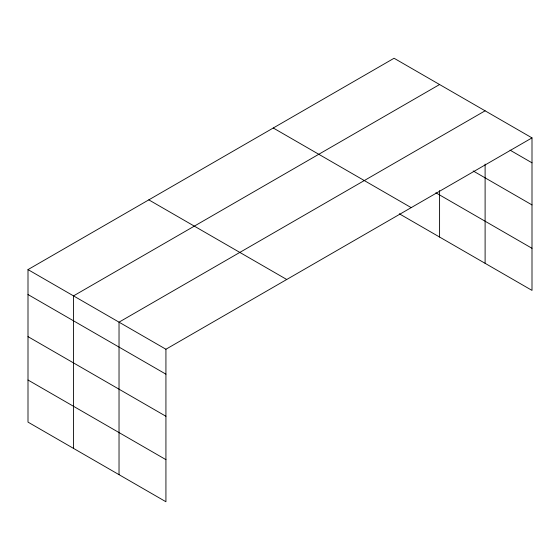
<?xml version="1.0" encoding="UTF-8"?>
<svg xmlns="http://www.w3.org/2000/svg" width="560" height="560" viewBox="0 0 560 560"><rect width="100%" height="100%" fill="white"/><g stroke="black" fill="none" stroke-linecap="round" stroke-linejoin="round"><path stroke-width="0.84" d="M532 137.886L394.072 58.254L28 269.605L28 422.114L165.928 501.746L165.928 349.237L532 137.886L532 290.395L399.294 213.78M485.107 164.101L485.107 263.319M439.586 84.532L73.514 295.883L73.514 448.392M485.107 110.81L119.028 322.161L119.028 474.67M510.062 150.157L532 162.82M473.165 170.954L532 204.918M435.862 192.787L532 248.297M273.266 128.002L411.194 207.634M148.806 199.864L286.734 279.489M28 269.605L165.928 349.237M28 294.539L165.928 374.171M28 336.637L165.928 416.269M28 380.016L165.928 459.648M439.586 190.603L439.586 237.041"/></g></svg>
